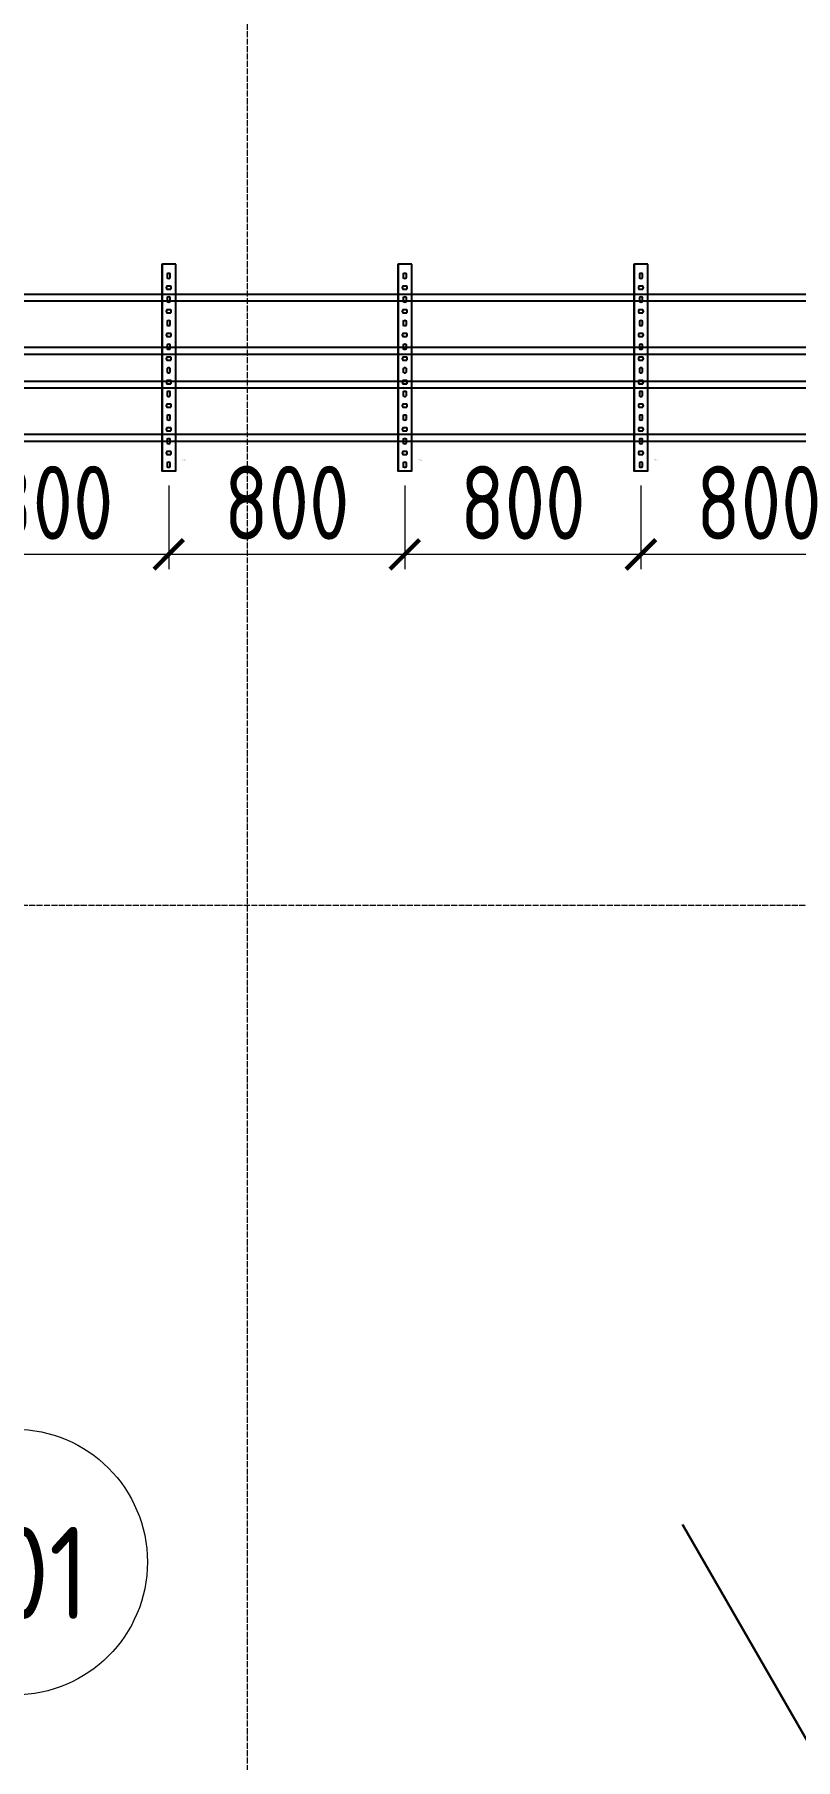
# Model space of a CAD drawing. Header units: millimetres. Extents: x -42533 to 645315, y 3457 to 82611.
# Drawn here: x 152617 to 155197, y 36896 to 42740 of the extents above; entities that cross this region are included whole.
import ezdxf
from ezdxf.enums import TextEntityAlignment as Align

# ---------------------------------------------------------------- set-up
doc = ezdxf.new("R2018")
doc.units = ezdxf.units.MM
doc.linetypes.add('ADSK_Линия сетки', pattern=[25, 20, -2.5, 0, -2.5])
for name, color, linetype in [('00_00_потолок_Панели из стали', 7, 'Continuous'), ('ЭОМ_Лотки авар.', 1, 'Continuous'), ('ЭОМ_Лотки рабочие', 5, 'Continuous')]:
    doc.layers.add(name, color=color, linetype=linetype)
for name, color, linetype, lineweight in [('Аннотация', 7, 'Continuous', 18), ('Двери', 7, 'Continuous', 9), ('Оси', 253, 'Continuous', 9), ('ШТРИХОВКА', 252, 'Continuous', 15)]:
    doc.layers.add(name, color=color, linetype=linetype, lineweight=lineweight)
doc.layers.add('Линии', color=7, linetype='Continuous', lineweight=9, true_color=0x00a600)
doc.styles.add('GOST Common', font='GOST_Common.ttf', dxfattribs={"width": 0.9, "height": 350})
doc.styles.get("Standard").update_dxf_attribs({"font": 'arial.ttf'})
doc.styles.add('М2', font='isocpeur.ttf', dxfattribs={"width": 0.8})
doc.dimstyles.new('М2-100', dxfattribs={"dimtxt": 250, "dimasz": 100, "dimexe": 50, "dimexo": 50, "dimgap": 50, "dimtad": 1, "dimdec": 0, "dimzin": 1, "dimtxsty": 'М2', "dimblk": 'ARCHTICK', "dimcen": 2.5, "dimdle": 50, "dimclre": 256, "dimclrt": 256, "dimadec": 0, "dimazin": 0, "dimtfac": 1, "dimtdec": 0, "dimtix": 1, "dimtmove": 1, "dimatfit": 3, "dimldrblk": 'NONE', "dimfxl": 1, "dimtolj": 1, "dimlwd": 9, "dimlwe": 9, "dimarcsym": 1})

# ---------------------------------------------------------------- blocks, each defined once
blk = doc.blocks.new('План 2 этажа')
at = {"layer": 'Двери', "color": 8, "lineweight": 30}
blk.add_line((5624.888, 5730.2), (5159.888, 6535.603), dxfattribs=at)
at = {"layer": 'Линии', "color": 8}
blk.add_circle((2896.48, 6408.426), 450, dxfattribs=at)
at = {"layer": 'Оси', "color": 8, "linetype": 'ADSK_Линия сетки'}
for p, q in [((3685.923, -4690.674), (3685.923, 44561.698)), ((-9428.371, 8633.7), (56691.21, 8633.7))]:
    blk.add_line(p, q, dxfattribs=at)
at = {"layer": 'Аннотация', "color": 8, "lineweight": 9, "insert": (2896.48, 6371.478), "char_height": 312.5, "width": 520.21112, "attachment_point": 5, "line_spacing_factor": 1.022766, "style": 'GOST Common'}
blk.add_mtext('201', dxfattribs=at)
blk = doc.blocks.new('*U37')
at = {"color": 0, "linetype": 'Continuous', "lineweight": 25}
for p, q in [((-78.8, -46976.1), (-78.8, 0)), ((78.8, -46976.1), (78.8, 0))]:
    blk.add_line(p, q, dxfattribs=at)
blk.add_lwpolyline([(100.8, -46976.1), (100.8, 0), (-100.8, 0), (-100.8, -46976.1)], close=True, dxfattribs=at)
at = {"color": 0, "flags": 9}
for tag, p in [('АРТИКУЛ', (-59.7, -11.8)), ('НАИМЕНОВАНИЕ', (-59.1, -7)), ('ПРИМЕЧАНИЕ', (-58.8, -17.3))]:
    blk.add_attdef(tag, text='', height=2.5, dxfattribs=at).set_placement(p, align=Align.TOP_LEFT)
at = {"color": 0, "lineweight": 30, "flags": 104}
for tag, p in [('ВЫСОТА', (-59.6, -20.9)), ('ДЛИНА', (-59.5, -36.1)), ('ТОЛЩИНА', (-59, -31)), ('ШИРИНА', (-58.9, -25.1))]:
    blk.add_attdef(tag, text='', height=2.5, dxfattribs=at).set_placement(p, align=Align.TOP_LEFT)
blk = doc.blocks.new('*U39')
at = {"color": 0, "linetype": 'Continuous', "lineweight": 25}
for p, q in [((-78.8, -46398.7), (-78.8, 0)), ((78.8, -46398.7), (78.8, 0))]:
    blk.add_line(p, q, dxfattribs=at)
blk.add_lwpolyline([(100.8, -46398.7), (100.8, 0), (-100.8, 0), (-100.8, -46398.7)], close=True, dxfattribs=at)
at = {"color": 0, "flags": 9}
for tag, p in [('АРТИКУЛ', (-59.7, -11.8)), ('НАИМЕНОВАНИЕ', (-59.1, -7)), ('ПРИМЕЧАНИЕ', (-58.8, -17.3))]:
    blk.add_attdef(tag, text='', height=2.5, dxfattribs=at).set_placement(p, align=Align.TOP_LEFT)
at = {"color": 0, "lineweight": 30, "flags": 104}
for tag, p in [('ВЫСОТА', (-59.6, -20.9)), ('ДЛИНА', (-59.5, -36.1)), ('ТОЛЩИНА', (-59, -31)), ('ШИРИНА', (-58.9, -25.1))]:
    blk.add_attdef(tag, text='', height=2.5, dxfattribs=at).set_placement(p, align=Align.TOP_LEFT)
blk = doc.blocks.new('*U45')
at = {"color": 0, "linetype": 'ByBlock', "lineweight": -2}
for points in [[(24, -700), (24, 0), (-24, 0), (-24, -700)], [(-22.5, -700), (-22.5, 0)], [(22.5, -700), (22.5, 0)], [(-24, -700), (24, -700)]]:
    blk.add_lwpolyline(points, dxfattribs=at)
at = {"color": 254, "transparency": 33554483}
blk.add_lwpolyline([(0, 0.7), (0, -2.2)], dxfattribs=at)
at = {"color": 0, "linetype": 'ByBlock', "lineweight": -2}
for points in [[(-6.7, -54.8, 0.345739), (-6.7, -65.2), (6.7, -65.2, 0.345739), (6.7, -54.8)], [(-5.2, -13.3), (-5.2, -26.7, 0.345739), (5.2, -26.7), (5.2, -13.3, 0.345739)], [(-5.2, -93.3), (-5.2, -106.7, 0.345739), (5.2, -106.7), (5.2, -93.3, 0.345739)], [(-6.7, -134.8, 0.345739), (-6.7, -145.2), (6.7, -145.2, 0.345739), (6.7, -134.8)], [(-5.2, -173.3), (-5.2, -186.7, 0.345739), (5.2, -186.7), (5.2, -173.3, 0.345739)], [(-6.7, -214.8, 0.345739), (-6.7, -225.2), (6.7, -225.2, 0.345739), (6.7, -214.8)], [(-5.2, -253.3), (-5.2, -266.7, 0.345739), (5.2, -266.7), (5.2, -253.3, 0.345739)], [(-6.7, -294.8, 0.345739), (-6.7, -305.2), (6.7, -305.2, 0.345739), (6.7, -294.8)], [(-5.2, -333.3), (-5.2, -346.7, 0.345739), (5.2, -346.7), (5.2, -333.3, 0.345739)], [(-6.7, -374.8, 0.345739), (-6.7, -385.2), (6.7, -385.2, 0.345739), (6.7, -374.8)], [(-6.7, -454.8, 0.345739), (-6.7, -465.2), (6.7, -465.2, 0.345739), (6.7, -454.8)], [(-5.2, -413.3), (-5.2, -426.7, 0.345739), (5.2, -426.7), (5.2, -413.3, 0.345739)], [(-5.2, -493.3), (-5.2, -506.7, 0.345739), (5.2, -506.7), (5.2, -493.3, 0.345739)], [(-6.7, -534.8, 0.345739), (-6.7, -545.2), (6.7, -545.2, 0.345739), (6.7, -534.8)], [(-5.2, -573.3), (-5.2, -586.7, 0.345739), (5.2, -586.7), (5.2, -573.3, 0.345739)], [(-6.7, -614.8, 0.345739), (-6.7, -625.2), (6.7, -625.2, 0.345739), (6.7, -614.8)], [(-5.2, -653.3), (-5.2, -666.7, 0.345739), (5.2, -666.7), (5.2, -653.3, 0.345739)]]:
    blk.add_lwpolyline(points, format="xyb", close=True, dxfattribs=at)
at = {"flags": 9}
for tag, p in [('АРТИКУЛ', (-58.9, -24.5)), ('ПРИМЕЧАНИЕ', (-58.3, -30.8)), ('НАИМЕНОВАНИЕ', (-58.2, -19.4))]:
    blk.add_attdef(tag, p, '', height=2.5, dxfattribs=at)
at = {"lineweight": 30, "flags": 104}
blk.add_attdef('ДЛИНА', text='', height=2.5, dxfattribs=at).set_placement((-57.7, -34.6), align=Align.TOP_LEFT)
blk = doc.blocks.new('_ArchTick')
at = {"color": 0, "linetype": 'ByBlock', "lineweight": 70, "const_width": 0.15}
blk.add_lwpolyline([(-0.5, -0.5), (0.5, 0.5)], dxfattribs=at)
blk = doc.blocks.new('*D584')
at = {"layer": '00_00_потолок_Панели из стали', "lineweight": 9, "transparency": 16777216}
for p, q in [((152272.1, 41212.4), (152272.1, 40929)), ((153072.3, 41211.8), (153072.3, 40929))]:
    blk.add_line(p, q, dxfattribs=at)
at = {"layer": '00_00_потолок_Панели из стали', "color": 0, "lineweight": 9, "transparency": 16777216}
blk.add_line((153122.3, 40979), (152222.1, 40979), dxfattribs=at)
at = {"layer": 'Defpoints', "color": 0, "transparency": 16777216}
for p in [(152272.1, 41262.4), (153072.3, 41261.8), (152272.1, 40979)]:
    blk.add_point(p, dxfattribs=at)
at = {"layer": '00_00_потолок_Панели из стали', "color": 0, "lineweight": 9, "transparency": 16777216, "xscale": 100, "yscale": 100, "zscale": 100, "rotation": 180}
blk.add_blockref('_ArchTick', (152272.1, 40979), dxfattribs=at)
at = {"layer": '00_00_потолок_Панели из стали', "color": 0, "lineweight": 9, "transparency": 16777216, "xscale": 100, "yscale": 100, "zscale": 100}
blk.add_blockref('_ArchTick', (153072.3, 40979), dxfattribs=at)
at = {"layer": '00_00_потолок_Панели из стали', "transparency": 16777216, "insert": (152672.2, 41154), "char_height": 250, "attachment_point": 5, "style": 'М2'}
blk.add_mtext('\\A1;800', dxfattribs=at)
blk = doc.blocks.new('_None')
blk = doc.blocks.new('*D585')
at = {"layer": '00_00_потолок_Панели из стали', "lineweight": 9, "transparency": 16777216}
for p, q in [((153072.3, 41212.4), (153072.3, 40929)), ((153872.5, 41211.8), (153872.5, 40929))]:
    blk.add_line(p, q, dxfattribs=at)
at = {"layer": '00_00_потолок_Панели из стали', "color": 0, "lineweight": 9, "transparency": 16777216}
blk.add_line((153922.5, 40979), (153022.3, 40979), dxfattribs=at)
at = {"layer": 'Defpoints', "color": 0, "transparency": 16777216}
for p in [(153072.3, 41262.4), (153872.5, 41261.8), (153072.3, 40979)]:
    blk.add_point(p, dxfattribs=at)
at = {"layer": '00_00_потолок_Панели из стали', "color": 0, "lineweight": 9, "transparency": 16777216, "xscale": 100, "yscale": 100, "zscale": 100, "rotation": 180}
blk.add_blockref('_ArchTick', (153072.3, 40979), dxfattribs=at)
at = {"layer": '00_00_потолок_Панели из стали', "color": 0, "lineweight": 9, "transparency": 16777216, "xscale": 100, "yscale": 100, "zscale": 100}
blk.add_blockref('_ArchTick', (153872.5, 40979), dxfattribs=at)
at = {"layer": '00_00_потолок_Панели из стали', "transparency": 16777216, "insert": (153472.4, 41154), "char_height": 250, "attachment_point": 5, "style": 'М2'}
blk.add_mtext('\\A1;800', dxfattribs=at)
blk = doc.blocks.new('*D586')
at = {"layer": '00_00_потолок_Панели из стали', "lineweight": 9, "transparency": 16777216}
for p, q in [((153872.5, 41212.4), (153872.5, 40929)), ((154672.7, 41211.8), (154672.7, 40929))]:
    blk.add_line(p, q, dxfattribs=at)
at = {"layer": '00_00_потолок_Панели из стали', "color": 0, "lineweight": 9, "transparency": 16777216}
blk.add_line((154722.7, 40979), (153822.5, 40979), dxfattribs=at)
at = {"layer": 'Defpoints', "color": 0, "transparency": 16777216}
for p in [(153872.5, 41262.4), (154672.7, 41261.8), (153872.5, 40979)]:
    blk.add_point(p, dxfattribs=at)
at = {"layer": '00_00_потолок_Панели из стали', "color": 0, "lineweight": 9, "transparency": 16777216, "xscale": 100, "yscale": 100, "zscale": 100, "rotation": 180}
blk.add_blockref('_ArchTick', (153872.5, 40979), dxfattribs=at)
at = {"layer": '00_00_потолок_Панели из стали', "color": 0, "lineweight": 9, "transparency": 16777216, "xscale": 100, "yscale": 100, "zscale": 100}
blk.add_blockref('_ArchTick', (154672.7, 40979), dxfattribs=at)
at = {"layer": '00_00_потолок_Панели из стали', "transparency": 16777216, "insert": (154272.6, 41154), "char_height": 250, "attachment_point": 5, "style": 'М2'}
blk.add_mtext('\\A1;800', dxfattribs=at)
blk = doc.blocks.new('*D587')
at = {"layer": '00_00_потолок_Панели из стали', "lineweight": 9, "transparency": 16777216}
for p, q in [((154672.7, 41212.4), (154672.7, 40929)), ((155472.9, 41211.8), (155472.9, 40929))]:
    blk.add_line(p, q, dxfattribs=at)
at = {"layer": '00_00_потолок_Панели из стали', "color": 0, "lineweight": 9, "transparency": 16777216}
blk.add_line((155522.9, 40979), (154622.7, 40979), dxfattribs=at)
at = {"layer": 'Defpoints', "color": 0, "transparency": 16777216}
for p in [(154672.7, 41262.4), (155472.9, 41261.8), (154672.7, 40979)]:
    blk.add_point(p, dxfattribs=at)
at = {"layer": '00_00_потолок_Панели из стали', "color": 0, "lineweight": 9, "transparency": 16777216, "xscale": 100, "yscale": 100, "zscale": 100, "rotation": 180}
blk.add_blockref('_ArchTick', (154672.7, 40979), dxfattribs=at)
at = {"layer": '00_00_потолок_Панели из стали', "color": 0, "lineweight": 9, "transparency": 16777216, "xscale": 100, "yscale": 100, "zscale": 100}
blk.add_blockref('_ArchTick', (155472.9, 40979), dxfattribs=at)
at = {"layer": '00_00_потолок_Панели из стали', "transparency": 16777216, "insert": (155072.8, 41154), "char_height": 250, "attachment_point": 5, "style": 'М2'}
blk.add_mtext('\\A1;800', dxfattribs=at)

msp = doc.modelspace()

# ---------------------------------------------------------------- block references
at = {"layer": 'ШТРИХОВКА'}
msp.add_blockref('План 2 этажа', (149653.4, 31156.8), dxfattribs=at)

# ---------------------------------------------------------------- next in the draw order: block references
at = {"layer": 'ЭОМ_Лотки авар.', "color": 1, "rotation": 90}
msp.add_blockref('*U39', (151394.5, 41758.3), dxfattribs=at)
at = {"layer": 'ЭОМ_Лотки рабочие'}
ref = msp.add_blockref('*U45', (153072.3, 41262.4), dxfattribs=dict(at, rotation=180))
lines = msp.add_mtext('700 мм', dxfattribs={"layer": '0', "insert": (153130, 41297), "char_height": 2.5, "attachment_point": 1, "rotation": 180})
ref.add_attrib('ДЛИНА', '', (153130, 41297)).embed_mtext(lines)
ref = msp.add_blockref('*U45', (153872.5, 41262.4), dxfattribs=dict(at, rotation=180))
lines = msp.add_mtext('700 мм', dxfattribs={"layer": '0', "insert": (153930.2, 41297), "char_height": 2.5, "attachment_point": 1, "rotation": 180})
ref.add_attrib('ДЛИНА', '', (153930.2, 41297)).embed_mtext(lines)
ref = msp.add_blockref('*U45', (154672.7, 41262.4), dxfattribs=dict(at, rotation=180))
lines = msp.add_mtext('700 мм', dxfattribs={"layer": '0', "insert": (154730.4, 41297), "char_height": 2.5, "attachment_point": 1, "rotation": 180})
ref.add_attrib('ДЛИНА', '', (154730.4, 41297)).embed_mtext(lines)
at = {"layer": 'ЭОМ_Лотки рабочие', "rotation": 90}
msp.add_blockref('*U37', (151116.7, 41463.7), dxfattribs=at)

# ---------------------------------------------------------------- next in the draw order: dimensions: what is measured, and where the dimension line sits
at = {"layer": '00_00_потолок_Панели из стали'}
for base, p1, p2, picture, middle in [((152272.1, 40979), (153072.3, 41261.8), (152272.1, 41262.4), '*D584', (152672.2, 41154)), ((153072.3, 40979), (153872.5, 41261.8), (153072.3, 41262.4), '*D585', (153472.4, 41154)), ((153872.5, 40979), (154672.7, 41261.8), (153872.5, 41262.4), '*D586', (154272.6, 41154)), ((154672.7, 40979), (155472.9, 41261.8), (154672.7, 41262.4), '*D587', (155072.8, 41154))]:
    dim = msp.add_linear_dim(base=base, p1=p1, p2=p2, dimstyle='М2-100', dxfattribs=at)
    dim.commit()
    dim.dimension.update_dxf_attribs({"geometry": picture, "text_midpoint": middle})

doc.saveas('drawing.dxf')
